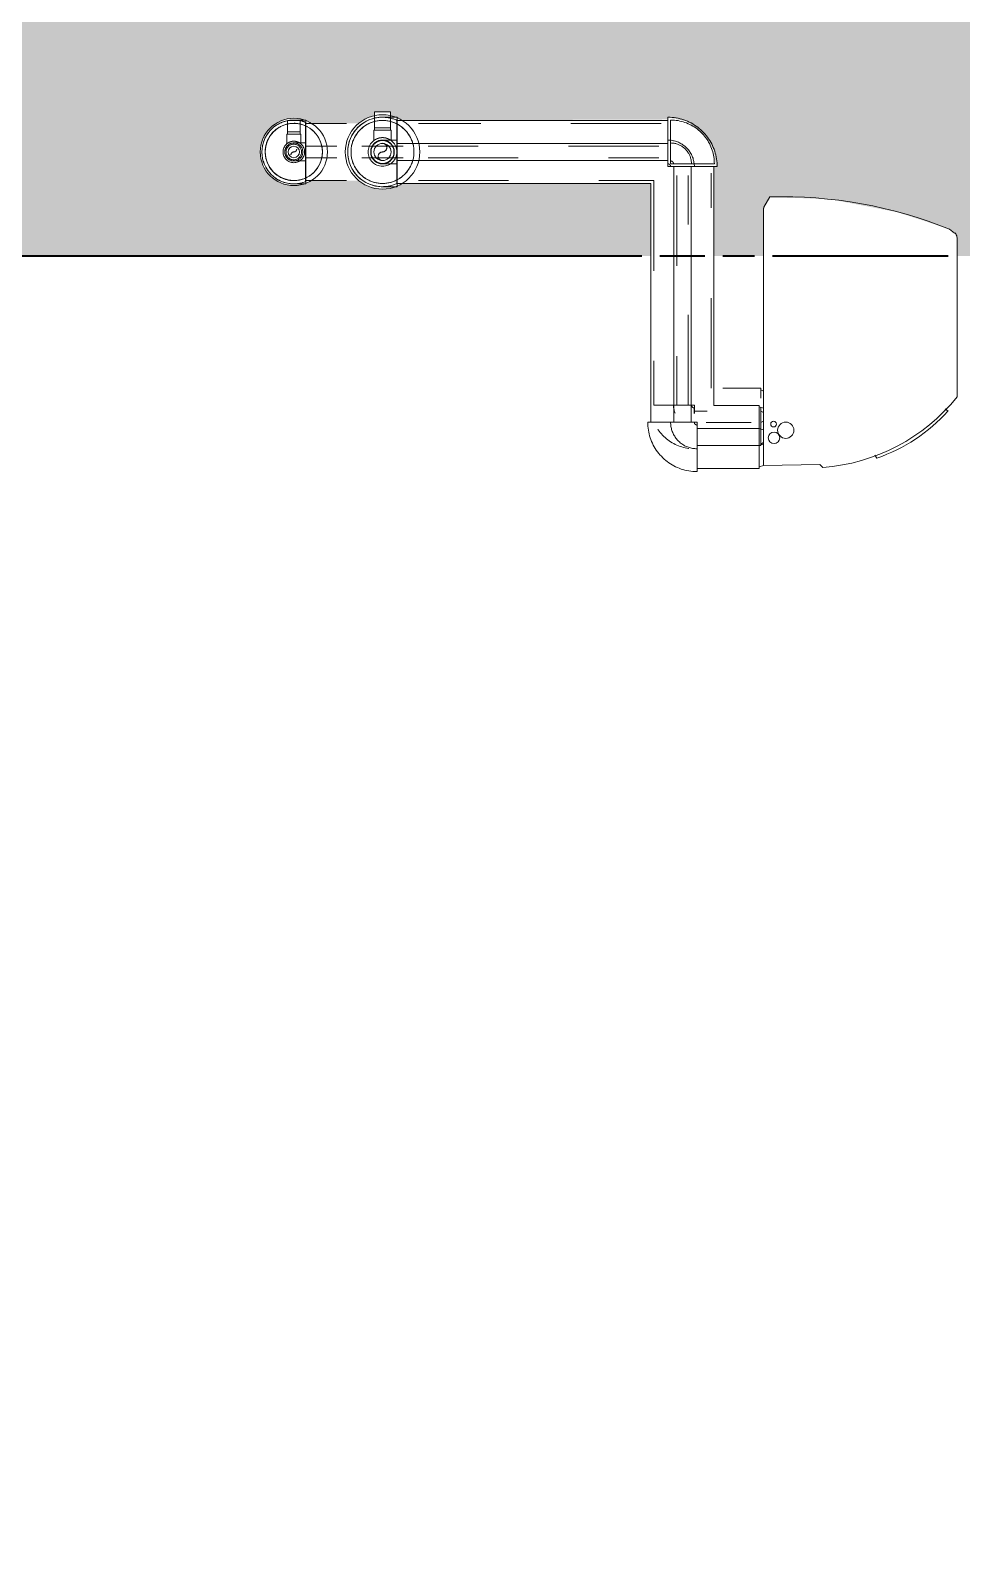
# Model space of a CAD drawing. Header units: metres. Extents: x 63 to 378, y -27 to 78.
# Drawn here: x 342.186 to 343.218, y 13.087 to 14.775 of the extents above; entities that cross this region are included whole.
import ezdxf

# ---------------------------------------------------------------- set-up
doc = ezdxf.new("R2010")
doc.units = ezdxf.units.M
doc.linetypes.add('HIDDEN JT', pattern=[0.0016, 0.001, -0.0006])
for name, color, linetype, lineweight in [('A-DETL', 7, 'HIDDEN JT', 9), ('M-EQPM', 7, 'Continuous', 18), ('P-PIPE', 7, 'Continuous', 18)]:
    doc.layers.add(name, color=color, linetype=linetype, lineweight=lineweight)
for name, color, linetype, lineweight, true_color in [('Estructura', 7, 'Continuous', 35, 0xff7fff), ('ET 3-SECRAMPA - 24 04 24_dwg', 7, 'Continuous', 9, 0x767676), ('HACHTCOLUMNA', 7, 'Continuous', 9, 0x999999)]:
    doc.layers.add(name, color=color, linetype=linetype, lineweight=lineweight, true_color=true_color)

# ---------------------------------------------------------------- blocks, each defined once
blk = doc.blocks.new('USA_IDU_RAC_QMD3_231005_SALIDA ATRAS - 18_000BTU_ 208-230V_ AR18CSDABWKNCV-2213265-SEC 12')
at = {"layer": 'M-EQPM'}
for p, q in [((14.5302, 14.5788), (14.5369, 14.5903)), ((14.5369, 14.5903), (14.5302, 14.5788)), ((14.5299, 14.5776), (14.5299, 14.5776)), ((14.5299, 14.5776), (14.5299, 14.2923)), ((14.7416, 14.5501), (14.736, 14.5544)), ((14.7443, 14.3685), (14.7443, 14.5449)), ((14.7343, 14.3526), (14.7313, 14.3553)), ((14.6532, 14.3038), (14.6553, 14.3004)), ((14.5299, 14.2923), (14.5921, 14.2933)), ((14.5944, 14.2911), (14.5921, 14.2933)), ((14.5921, 14.2933), (14.5944, 14.2911))]:
    blk.add_line(p, q, dxfattribs=at)
for centre, radius, start, end in [((14.5499, 14.0925), 0.4979, 68.0459, 91.4948), ((14.5322, 14.5776), 0.00226, 150, 180), ((14.5322, 14.5776), 0.00226, 150, 180), ((14.7377, 14.5449), 0.00661, 39.75, 53), ((14.7377, 14.5449), 0.00661, 0, 53), ((14.7377, 14.5449), 0.00661, 0, 39.75), ((14.5806, 14.4992), 0.2095, 274.077, 321.3795), ((14.5924, 14.4815), 0.1917, 289.1603, 317.7339), ((14.5414, 14.323), 0.00635, 0, 180), ((14.5409, 14.3383), 0.00317, 0, 180), ((14.5409, 14.3383), 0.00318, 180, 0), ((14.5544, 14.3314), 0.009, 0, 180), ((14.5544, 14.3314), 0.009, 180, 0), ((14.5414, 14.323), 0.00635, 180, 0), ((14.5983, 14.2949), 0.00545, 225, 239.5133)]:
    blk.add_arc(centre, radius, start, end, dxfattribs=at)
blk = doc.blocks.new('Transition - Generic - REFRIGERACION SPLIT-2306608-SEC 12')
at = {"layer": 'P-PIPE', "color": 1, "true_color": 0xff0000}
for p, q in [((14.5299, 14.3319), (14.5251, 14.3335)), ((14.5251, 14.3145), (14.5299, 14.3161))]:
    blk.add_line(p, q, dxfattribs=at)
blk = doc.blocks.new('Transition - Generic - REFRIGERACION SPLIT-V504-SEC 12')
at = {"layer": 'A-DETL', "color": 11, "true_color": 0xff8080}
for p, q in [((14.5299, 14.351), (14.5267, 14.3526)), ((14.5267, 14.3526), (14.5267, 14.3462)), ((14.5267, 14.3462), (14.5267, 14.3399)), ((14.5267, 14.3399), (14.5299, 14.3415))]:
    blk.add_line(p, q, dxfattribs=at)
blk = doc.blocks.new('Elbow - Welded - REFRIGERACION-V505-SEC 12')
at = {"layer": 'A-DETL', "color": 1, "true_color": 0xff0000, "flags": 128}
blk.add_lwpolyline([(14.4562, 14.3372), (14.4561, 14.3372), (14.456, 14.3372), (14.4558, 14.3372), (14.4557, 14.3372), (14.4556, 14.3372), (14.4555, 14.3372), (14.4553, 14.3373), (14.4552, 14.3373), (14.4551, 14.3374), (14.455, 14.3374), (14.4549, 14.3375), (14.4548, 14.3375), (14.4546, 14.3376), (14.4545, 14.3376), (14.4544, 14.3377), (14.4543, 14.3378), (14.4542, 14.3379), (14.4541, 14.3379), (14.454, 14.338), (14.4539, 14.3381), (14.4539, 14.3382), (14.4538, 14.3383), (14.4537, 14.3384), (14.4536, 14.3385), (14.4536, 14.3386), (14.4535, 14.3387), (14.4534, 14.3388), (14.4534, 14.3389), (14.4533, 14.3391), (14.4533, 14.3392), (14.4532, 14.3393), (14.4532, 14.3394), (14.4531, 14.3395), (14.4531, 14.3397), (14.4531, 14.3398), (14.4531, 14.3399), (14.4531, 14.34), (14.4531, 14.3402), (14.453, 14.3403), (14.453, 14.3403)], dxfattribs=at)
at = {"layer": 'P-PIPE', "color": 1, "true_color": 0xff0000, "flags": 128}
for points in [[(14.4268, 14.3403), (14.4268, 14.3392), (14.4269, 14.338), (14.427, 14.3368), (14.4271, 14.3356), (14.4273, 14.3345), (14.4276, 14.3333), (14.4279, 14.3322), (14.4283, 14.3311), (14.4286, 14.3299), (14.4291, 14.3289), (14.4296, 14.3278), (14.4301, 14.3267), (14.4307, 14.3257), (14.4313, 14.3247), (14.4319, 14.3237), (14.4326, 14.3227), (14.4333, 14.3218), (14.4341, 14.3209), (14.4349, 14.32), (14.4357, 14.3192), (14.4366, 14.3184), (14.4374, 14.3176), (14.4384, 14.3169), (14.4393, 14.3162), (14.4403, 14.3155), (14.4413, 14.3149), (14.4423, 14.3143), (14.4434, 14.3138), (14.4445, 14.3133), (14.4455, 14.3129), (14.4467, 14.3125), (14.4478, 14.3121), (14.4489, 14.3118), (14.4501, 14.3115), (14.4512, 14.3113), (14.4524, 14.3111), (14.4536, 14.311), (14.4547, 14.3109), (14.4559, 14.3109), (14.4562, 14.3109)], [(14.4562, 14.3372), (14.4561, 14.3372), (14.456, 14.3372), (14.4558, 14.3372), (14.4557, 14.3372), (14.4556, 14.3372), (14.4555, 14.3372), (14.4553, 14.3373), (14.4552, 14.3373), (14.4551, 14.3374), (14.455, 14.3374), (14.4549, 14.3375), (14.4548, 14.3375), (14.4546, 14.3376), (14.4545, 14.3376), (14.4544, 14.3377), (14.4543, 14.3378), (14.4542, 14.3379), (14.4541, 14.3379), (14.454, 14.338), (14.4539, 14.3381), (14.4539, 14.3382), (14.4538, 14.3383), (14.4537, 14.3384), (14.4536, 14.3385), (14.4536, 14.3386), (14.4535, 14.3387), (14.4534, 14.3388), (14.4534, 14.3389), (14.4533, 14.3391), (14.4533, 14.3392), (14.4532, 14.3393), (14.4532, 14.3394), (14.4531, 14.3395), (14.4531, 14.3397), (14.4531, 14.3398), (14.4531, 14.3399), (14.4531, 14.34), (14.4531, 14.3402), (14.453, 14.3403)]]:
    blk.add_lwpolyline(points, dxfattribs=at)
blk = doc.blocks.new('Elbow - Welded - REFRIGERACION-V506-SEC 12')
at = {"layer": 'A-DETL', "color": 11, "true_color": 0xff8080}
for p, q in [((14.4499, 14.3594), (14.4299, 14.3594)), ((14.4329, 14.3594), (14.4299, 14.3594)), ((14.4495, 14.3594), (14.4485, 14.3594)), ((14.453, 14.3499), (14.453, 14.3562)), ((14.453, 14.3549), (14.453, 14.3559))]:
    blk.add_line(p, q, dxfattribs=at)
at = {"layer": 'A-DETL', "color": 11, "true_color": 0xff8080, "flags": 128}
for points in [[(14.4299, 14.3594), (14.43, 14.3585), (14.43, 14.3575), (14.4301, 14.3566), (14.4302, 14.3557), (14.4303, 14.3551)], [(14.4304, 14.3546), (14.4306, 14.3539), (14.4308, 14.353), (14.4311, 14.3521), (14.4314, 14.3512), (14.4318, 14.3504), (14.4318, 14.3503)], [(14.453, 14.3562), (14.4529, 14.3562), (14.4528, 14.3562), (14.4527, 14.3562), (14.4525, 14.3562), (14.4524, 14.3563), (14.4523, 14.3563), (14.4522, 14.3563), (14.4521, 14.3564), (14.4519, 14.3564), (14.4518, 14.3565), (14.4517, 14.3565), (14.4516, 14.3566), (14.4515, 14.3566), (14.4514, 14.3567), (14.4513, 14.3568), (14.4512, 14.3568), (14.4511, 14.3569), (14.451, 14.357), (14.4509, 14.3571), (14.4508, 14.3572), (14.4507, 14.3573), (14.4506, 14.3574), (14.4505, 14.3575), (14.4504, 14.3576), (14.4504, 14.3577), (14.4503, 14.3578), (14.4502, 14.3579), (14.4502, 14.358), (14.4501, 14.3581), (14.4501, 14.3582), (14.45, 14.3583), (14.45, 14.3585), (14.45, 14.3586), (14.4499, 14.3587), (14.4499, 14.3588), (14.4499, 14.359), (14.4499, 14.3591), (14.4499, 14.3592), (14.4499, 14.3593), (14.4499, 14.3594)]]:
    blk.add_lwpolyline(points, dxfattribs=at)
blk = doc.blocks.new('ET 3-SECRAMPA - 24 04 24_dwg-2120318-SEC 12')
at = {"layer": 'HACHTCOLUMNA', "true_color": 0xf3f3f3}
h = blk.add_hatch(color=7, dxfattribs=at)
h.paths.add_polyline_path([(19.9011, 10.6221), (19.9011, 11.2221), (7.3011, 11.2221), (7.3011, 10.6221), (13.6011, 10.6221)])
h.paths.add_polyline_path([(8.4859, 14.6278), (8.4859, 14.6237), (8.4845, 14.624), (8.4857, 14.6283)])
h.paths.add_polyline_path([(8.6647, 14.6278), (8.6647, 14.6237), (8.6633, 14.624), (8.6646, 14.6283)])
h.paths.add_polyline_path([(19.9011, 14.5241), (19.9011, 15.1283), (7.3011, 15.1297), (7.3011, 14.5255), (8.4881, 14.5254), (8.4879, 14.624), (8.4854, 14.6312), (8.4844, 14.64), (8.4854, 14.6486), (8.4883, 14.6567), (8.4929, 14.664), (8.4991, 14.6702), (8.5068, 14.6749), (8.5144, 14.6776), (8.523, 14.6785), (8.5316, 14.6776), (8.5404, 14.6743), (8.547, 14.6701), (8.5531, 14.664), (8.5579, 14.6562), (8.5607, 14.6478), (8.5615, 14.64), (8.559, 14.627), (8.5579, 14.6237), (8.5579, 14.5254), (8.5787, 14.5254), (8.5787, 14.6269), (8.5775, 14.6272), (8.5757, 14.6335), (8.5751, 14.64), (8.5775, 14.6522), (8.5808, 14.6588), (8.586, 14.6652), (8.5884, 14.6677), (8.5951, 14.6719), (8.6072, 14.675), (8.6105, 14.6754), (8.6184, 14.6745), (8.63, 14.6692), (8.6357, 14.6645), (8.6381, 14.6621), (8.6435, 14.6522), (8.645, 14.6479), (8.6459, 14.64), (8.6448, 14.6318), (8.6422, 14.6269), (8.6422, 14.5254), (8.6669, 14.5254), (8.6668, 14.624), (8.6643, 14.6312), (8.6633, 14.64), (8.6643, 14.6486), (8.6671, 14.6567), (8.6717, 14.664), (8.6792, 14.671), (8.6857, 14.6749), (8.6933, 14.6776), (8.7019, 14.6785), (8.7104, 14.6776), (8.7193, 14.6743), (8.7284, 14.6676), (8.7321, 14.6639), (8.7368, 14.6562), (8.7395, 14.6478), (8.7404, 14.64), (8.7379, 14.627), (8.7368, 14.6237), (8.7368, 14.5254), (8.7451, 14.5254), (8.7451, 14.6269), (8.7439, 14.6272), (8.7421, 14.6335), (8.7415, 14.64), (8.7439, 14.6522), (8.7451, 14.6555), (8.7523, 14.6652), (8.7548, 14.6677), (8.7615, 14.6719), (8.769, 14.6745), (8.7777, 14.6753), (8.7847, 14.6745), (8.7924, 14.6717), (8.802, 14.6645), (8.8045, 14.6621), (8.8087, 14.6554), (8.8116, 14.6454), (8.8122, 14.64), (8.8108, 14.6306), (8.8086, 14.6269), (8.8086, 14.5254), (14.405, 14.5247), (14.405, 14.6051), (14.128, 14.6043), (14.118, 14.6001), (14.1074, 14.5987), (14.0933, 14.6015), (14.0853, 14.6053), (14.0797, 14.6082), (14.0278, 14.6077), (14.0188, 14.604), (14.0091, 14.6027), (13.9957, 14.6055), (13.9871, 14.6103), (13.9804, 14.6166), (13.9754, 14.6246), (13.9731, 14.6303), (13.9718, 14.64), (13.9746, 14.6534), (13.9794, 14.662), (13.9857, 14.6687), (13.9938, 14.6737), (13.9995, 14.676), (14.0091, 14.6773), (14.0219, 14.6747), (14.0316, 14.6717), (14.0815, 14.6717), (14.0899, 14.6771), (14.0986, 14.6813), (14.0986, 14.6844), (14.1161, 14.6844), (14.1161, 14.6801), (14.1212, 14.6785), (14.1291, 14.6749), (14.4236, 14.676), (14.4236, 14.6785), (14.4453, 14.6738), (14.4657, 14.6579), (14.4748, 14.6418), (14.4771, 14.6237), (14.4748, 14.6237), (14.4748, 14.5247), (14.5299, 14.5247), (14.5299, 14.5776), (14.5369, 14.5903), (14.6047, 14.5874), (14.6781, 14.5732), (14.736, 14.5544), (14.7416, 14.5501), (14.7443, 14.5449), (14.7443, 14.5247), (16.7511, 14.5244)])
h.paths.add_polyline_path([(8.5607, 14.6237), (8.5583, 14.624), (8.5608, 14.627), (8.5607, 14.6237)])
h.paths.add_polyline_path([(8.5135, 14.6065), (8.5135, 14.6076), (8.5106, 14.6073)])
h.paths.add_polyline_path([(8.6923, 14.6065), (8.6923, 14.6076), (8.6895, 14.6073)])
h.paths.add_polyline_path([(8.6041, 14.6089), (8.6038, 14.6101), (8.6038, 14.609)])
h.paths.add_polyline_path([(8.7705, 14.6089), (8.7701, 14.6101), (8.7701, 14.609)])
h.paths.add_polyline_path([(8.5406, 14.6099), (8.5461, 14.6138), (8.5445, 14.6138), (8.5408, 14.6101)])
h.paths.add_polyline_path([(8.7194, 14.6099), (8.725, 14.6138), (8.7234, 14.6138), (8.7196, 14.6101)])
h.paths.add_polyline_path([(8.793, 14.6128), (8.7988, 14.617), (8.7973, 14.617), (8.7935, 14.6133)])
h.paths.add_polyline_path([(8.6266, 14.6128), (8.6324, 14.617), (8.6309, 14.617), (8.6272, 14.6133)])
h.paths.add_polyline_path([(8.7395, 14.6237), (8.7371, 14.624), (8.7397, 14.6268), (8.7395, 14.6237)])
at = {"layer": 'Estructura', "color": 7, "true_color": 0xffd4ff}
for p, q in [((8.8186, 14.5254), (14.395, 14.5247)), ((14.415, 14.5247), (14.4648, 14.5247)), ((14.4848, 14.5247), (14.5199, 14.5247)), ((14.5399, 14.5247), (14.7343, 14.5247))]:
    blk.add_line(p, q, dxfattribs=at)
blk = doc.blocks.new('Ball_Valve-Brass-Standard_Port-WATTS-WBVS3-0_38_Thru_3_00_Inch-Soldered - 3_8_-2001148-SEC 12')
at = {"layer": 'A-DETL', "color": 11, "true_color": 0xff8080}
for p, q in [((14.0021, 14.6622), (14.0021, 14.6698)), ((14.0161, 14.6698), (14.0161, 14.6622)), ((14.0012, 14.6597), (14.0012, 14.649)), ((14.0023, 14.6597), (14.0012, 14.6597)), ((14.0021, 14.6597), (14.0021, 14.6622)), ((14.0161, 14.6622), (14.0021, 14.6622)), ((14.0161, 14.6597), (14.0021, 14.6597)), ((14.017, 14.6597), (14.0159, 14.6597)), ((14.0161, 14.6622), (14.0161, 14.6597)), ((14.017, 14.649), (14.017, 14.6597))]:
    blk.add_line(p, q, dxfattribs=at)
for radius, start, end in [(0.0119, 0, 180), (0.0119, 180, 0), (0.00861, 0, 180), (0.00861, 180, 0)]:
    blk.add_arc((14.0091, 14.64), radius, start, end, dxfattribs=at)
for points, knots in [([(14.0014, 14.649), (14.0014, 14.6491), (14.0014, 14.6491), (14.0015, 14.6492), (14.0017, 14.6493), (14.0019, 14.6495), (14.0021, 14.6497), (14.0022, 14.6497), (14.0023, 14.6498), (14.0024, 14.6498), (14.0025, 14.6499), (14.0027, 14.6501), (14.0031, 14.6503), (14.0034, 14.6505), (14.0038, 14.6507), (14.004, 14.6508), (14.0043, 14.6509), (14.0046, 14.651), (14.0051, 14.6512), (14.0057, 14.6514), (14.0064, 14.6516), (14.007, 14.6517), (14.0079, 14.6519), (14.0086, 14.6519), (14.0091, 14.6519)], [0.5555556, 0.5555556, 0.5555556, 0.5555556, 0.5694444, 0.5833333, 0.6111111, 0.6388889, 0.6527778, 0.6597222, 0.6666667, 0.6736111, 0.6805556, 0.6944444, 0.7222222, 0.75, 0.7638889, 0.7777778, 0.7916667, 0.8055556, 0.8333333, 0.8611111, 0.8888889, 0.9166667, 0.9444444, 1, 1, 1, 1]), ([(14.0091, 14.6519), (14.0096, 14.6519), (14.0103, 14.6519), (14.0112, 14.6517), (14.0119, 14.6516), (14.0125, 14.6514), (14.0131, 14.6512), (14.0136, 14.651), (14.0139, 14.6509), (14.0142, 14.6508), (14.0145, 14.6507), (14.0148, 14.6505), (14.0152, 14.6503), (14.0155, 14.6501), (14.0157, 14.6499), (14.0158, 14.6498), (14.0159, 14.6498), (14.016, 14.6497), (14.0161, 14.6497), (14.0163, 14.6495), (14.0165, 14.6493), (14.0167, 14.6492), (14.0168, 14.6491), (14.0168, 14.6491), (14.0169, 14.649)], [0, 0, 0, 0, 0.0555556, 0.0833333, 0.1111111, 0.1388889, 0.1666667, 0.1944444, 0.2083333, 0.2222222, 0.2361111, 0.25, 0.2777778, 0.3055556, 0.3194444, 0.3263889, 0.3333333, 0.3402778, 0.3472222, 0.3611111, 0.3888889, 0.4166667, 0.4305556, 0.4444444, 0.4444444, 0.4444444, 0.4444444])]:
    blk.add_open_spline(points, degree=3, knots=knots, dxfattribs=at)
at = {"layer": 'P-PIPE', "color": 11, "true_color": 0xff8080}
for p, q in [((14.0021, 14.6699), (14.0021, 14.6749)), ((14.0161, 14.6749), (14.0021, 14.6749)), ((14.0161, 14.6749), (14.0161, 14.6699))]:
    blk.add_line(p, q, dxfattribs=at)
blk = doc.blocks.new('Ball_Valve-Brass-Standard_Port-WATTS-WBVS3-0_38_Thru_3_00_Inch-Soldered - 5_8_-2319746-SEC 12')
at = {"layer": 'A-DETL', "color": 1, "true_color": 0xff0000}
for p, q in [((14.0986, 14.6669), (14.0986, 14.6725)), ((14.0986, 14.6642), (14.0986, 14.6669)), ((14.1161, 14.6669), (14.0986, 14.6669)), ((14.1161, 14.6725), (14.1161, 14.6669)), ((14.1161, 14.6669), (14.1161, 14.6642)), ((14.0978, 14.6642), (14.0978, 14.6527)), ((14.0982, 14.6642), (14.0978, 14.6642)), ((14.1161, 14.6642), (14.0986, 14.6642)), ((14.1169, 14.6642), (14.1166, 14.6642)), ((14.1169, 14.6527), (14.1169, 14.6642))]:
    blk.add_line(p, q, dxfattribs=at)
for radius, start, end in [(0.0159, 0, 180), (0.0127, 0, 180), (0.0159, 180, 0), (0.0127, 180, 0)]:
    blk.add_arc((14.1074, 14.64), radius, start, end, dxfattribs=at)
for points, knots in [([(14.098, 14.6528), (14.098, 14.6528), (14.0982, 14.6529), (14.0984, 14.6531), (14.0987, 14.6533), (14.0989, 14.6535), (14.0991, 14.6536), (14.0993, 14.6537), (14.0997, 14.6539), (14.1001, 14.6541), (14.1005, 14.6543), (14.1009, 14.6545), (14.1012, 14.6546), (14.1015, 14.6548), (14.102, 14.6549), (14.1025, 14.6551), (14.1033, 14.6554), (14.104, 14.6555), (14.1048, 14.6557), (14.1059, 14.6558), (14.1068, 14.6559), (14.1074, 14.6559)], [0.5555556, 0.5555556, 0.5555556, 0.5555556, 0.5833333, 0.6111111, 0.6388889, 0.6527778, 0.6666667, 0.6805556, 0.6944444, 0.7222222, 0.75, 0.7638889, 0.7777778, 0.7916667, 0.8055556, 0.8333333, 0.8611111, 0.8888889, 0.9166667, 0.9444444, 1, 1, 1, 1]), ([(14.1074, 14.6559), (14.1079, 14.6559), (14.1088, 14.6558), (14.1099, 14.6557), (14.1107, 14.6555), (14.1115, 14.6554), (14.1122, 14.6551), (14.1128, 14.6549), (14.1132, 14.6548), (14.1135, 14.6546), (14.1138, 14.6545), (14.1142, 14.6543), (14.1147, 14.6541), (14.1151, 14.6539), (14.1154, 14.6537), (14.1156, 14.6536), (14.1158, 14.6535), (14.116, 14.6533), (14.1163, 14.6531), (14.1166, 14.6529), (14.1167, 14.6528), (14.1167, 14.6528)], [0, 0, 0, 0, 0.0555556, 0.0833333, 0.1111111, 0.1388889, 0.1666667, 0.1944444, 0.2083333, 0.2222222, 0.2361111, 0.25, 0.2777778, 0.3055556, 0.3194444, 0.3333333, 0.3472222, 0.3611111, 0.3888889, 0.4166667, 0.4444444, 0.4444444, 0.4444444, 0.4444444])]:
    blk.add_open_spline(points, degree=3, knots=knots, dxfattribs=at)
at = {"layer": 'P-PIPE', "color": 1, "true_color": 0xff0000}
for p, q in [((14.0986, 14.6726), (14.0986, 14.6844)), ((14.1161, 14.6844), (14.0986, 14.6844)), ((14.1161, 14.6844), (14.1161, 14.6726))]:
    blk.add_line(p, q, dxfattribs=at)
blk = doc.blocks.new('Elbow - Welded - REFRIGERACION-V509-SEC 12')
at = {"layer": 'A-DETL', "color": 1, "true_color": 0xff0000, "flags": 128}
blk.add_lwpolyline([(8.6871, 17.1502), (8.6871, 17.15), (8.687, 17.1499), (8.687, 17.1498), (8.687, 17.1497), (8.687, 17.1495), (8.687, 17.1494), (8.6869, 17.1493), (8.6869, 17.1492), (8.6869, 17.1491), (8.6868, 17.1489), (8.6868, 17.1488), (8.6867, 17.1487), (8.6866, 17.1486), (8.6866, 17.1485), (8.6865, 17.1484), (8.6864, 17.1483), (8.6864, 17.1482), (8.6863, 17.1481), (8.6862, 17.148), (8.6861, 17.1479), (8.686, 17.1478), (8.6859, 17.1477), (8.6858, 17.1476), (8.6857, 17.1476), (8.6856, 17.1475), (8.6855, 17.1474), (8.6854, 17.1474), (8.6853, 17.1473), (8.6852, 17.1473), (8.685, 17.1472), (8.6849, 17.1472), (8.6848, 17.1471), (8.6847, 17.1471), (8.6845, 17.1471), (8.6844, 17.147), (8.6843, 17.147), (8.6842, 17.147), (8.684, 17.147), (8.6839, 17.147), (8.6839, 17.147)], dxfattribs=at)
at = {"layer": 'P-PIPE', "color": 1, "true_color": 0xff0000, "flags": 128}
for points in [[(8.6839, 17.1207), (8.6851, 17.1207), (8.6862, 17.1208), (8.6874, 17.1209), (8.6886, 17.1211), (8.6897, 17.1213), (8.6909, 17.1215), (8.692, 17.1219), (8.6932, 17.1222), (8.6943, 17.1226), (8.6954, 17.123), (8.6964, 17.1235), (8.6975, 17.124), (8.6985, 17.1246), (8.6995, 17.1252), (8.7005, 17.1258), (8.7015, 17.1265), (8.7024, 17.1273), (8.7033, 17.128), (8.7042, 17.1288), (8.705, 17.1296), (8.7058, 17.1305), (8.7066, 17.1314), (8.7073, 17.1323), (8.708, 17.1333), (8.7087, 17.1342), (8.7093, 17.1353), (8.7099, 17.1363), (8.7104, 17.1373), (8.7109, 17.1384), (8.7113, 17.1395), (8.7118, 17.1406), (8.7121, 17.1417), (8.7124, 17.1429), (8.7127, 17.144), (8.7129, 17.1452), (8.7131, 17.1463), (8.7132, 17.1475), (8.7133, 17.1487), (8.7134, 17.1499), (8.7134, 17.1502)], [(8.6871, 17.1502), (8.6871, 17.15), (8.687, 17.1499), (8.687, 17.1498), (8.687, 17.1497), (8.687, 17.1495), (8.687, 17.1494), (8.6869, 17.1493), (8.6869, 17.1492), (8.6869, 17.1491), (8.6868, 17.1489), (8.6868, 17.1488), (8.6867, 17.1487), (8.6866, 17.1486), (8.6866, 17.1485), (8.6865, 17.1484), (8.6864, 17.1483), (8.6864, 17.1482), (8.6863, 17.1481), (8.6862, 17.148), (8.6861, 17.1479), (8.686, 17.1478), (8.6859, 17.1477), (8.6858, 17.1476), (8.6857, 17.1476), (8.6856, 17.1475), (8.6855, 17.1474), (8.6854, 17.1474), (8.6853, 17.1473), (8.6852, 17.1473), (8.685, 17.1472), (8.6849, 17.1472), (8.6848, 17.1471), (8.6847, 17.1471), (8.6845, 17.1471), (8.6844, 17.147), (8.6843, 17.147), (8.6842, 17.147), (8.684, 17.147), (8.6839, 17.147)]]:
    blk.add_lwpolyline(points, dxfattribs=at)
blk = doc.blocks.new('Elbow - Welded - REFRIGERACION-V503-SEC 12')
at = {"layer": 'A-DETL', "color": 1, "true_color": 0xff0000}
for p, q in [((8.6887, 14.6237), (8.7019, 14.6237)), ((8.7019, 14.6237), (8.715, 14.6237))]:
    blk.add_line(p, q, dxfattribs=at)
at = {"layer": 'A-DETL', "color": 1, "true_color": 0xff0000, "flags": 128}
for points in [[(8.6887, 14.64), (8.6887, 14.6405), (8.6888, 14.6411), (8.6888, 14.6416), (8.6889, 14.6421), (8.689, 14.6426), (8.6891, 14.6431), (8.6892, 14.6436), (8.6894, 14.6441), (8.6896, 14.6446), (8.6897, 14.6451), (8.69, 14.6456), (8.6902, 14.6461), (8.6904, 14.6465), (8.6907, 14.647), (8.691, 14.6474), (8.6913, 14.6479), (8.6916, 14.6483), (8.692, 14.6487), (8.6923, 14.6491), (8.6927, 14.6494), (8.6931, 14.6498), (8.6935, 14.6501), (8.6939, 14.6505), (8.6943, 14.6508), (8.6948, 14.6511), (8.6952, 14.6513), (8.6957, 14.6516), (8.6961, 14.6518), (8.6966, 14.6521), (8.6971, 14.6523), (8.6976, 14.6524), (8.6981, 14.6526), (8.6986, 14.6527), (8.6991, 14.6529), (8.6996, 14.653), (8.7001, 14.653), (8.7007, 14.6531), (8.7012, 14.6531), (8.7017, 14.6531), (8.7019, 14.6531)], [(8.7019, 14.6531), (8.7024, 14.6531), (8.7029, 14.6531), (8.7034, 14.6531), (8.7039, 14.653), (8.7045, 14.6529), (8.705, 14.6528), (8.7055, 14.6526), (8.706, 14.6525), (8.7065, 14.6523), (8.707, 14.6521), (8.7075, 14.6519), (8.7079, 14.6517), (8.7084, 14.6514), (8.7088, 14.6511), (8.7093, 14.6509), (8.7097, 14.6505), (8.7101, 14.6502), (8.7105, 14.6499), (8.7109, 14.6495), (8.7113, 14.6492), (8.7116, 14.6488), (8.712, 14.6484), (8.7123, 14.648), (8.7126, 14.6475), (8.7129, 14.6471), (8.7132, 14.6467), (8.7135, 14.6462), (8.7137, 14.6457), (8.7139, 14.6452), (8.7141, 14.6448), (8.7143, 14.6443), (8.7144, 14.6438), (8.7146, 14.6433), (8.7147, 14.6428), (8.7148, 14.6422), (8.7149, 14.6417), (8.7149, 14.6412), (8.715, 14.6407), (8.715, 14.6401), (8.715, 14.64)], [(8.6887, 14.6237), (8.6887, 14.6243), (8.6887, 14.625), (8.6887, 14.6256), (8.6887, 14.6263), (8.6887, 14.6269), (8.6887, 14.6276), (8.6887, 14.6282), (8.6887, 14.6288), (8.6887, 14.6294), (8.6887, 14.63), (8.6887, 14.6306), (8.6887, 14.6312), (8.6887, 14.6318), (8.6887, 14.6323), (8.6887, 14.6329), (8.6887, 14.6334), (8.6887, 14.6339), (8.6887, 14.6344), (8.6887, 14.6349), (8.6887, 14.6354), (8.6887, 14.6358), (8.6887, 14.6363), (8.6887, 14.6367), (8.6887, 14.637), (8.6887, 14.6374), (8.6887, 14.6378), (8.6887, 14.6381), (8.6887, 14.6384), (8.6887, 14.6386), (8.6887, 14.6389), (8.6887, 14.6391), (8.6887, 14.6393), (8.6887, 14.6395), (8.6887, 14.6396), (8.6887, 14.6398), (8.6887, 14.6399), (8.6887, 14.6399), (8.6887, 14.64), (8.6887, 14.64)], [(8.715, 14.64), (8.715, 14.64), (8.715, 14.6399), (8.715, 14.6399), (8.715, 14.6398), (8.715, 14.6397), (8.715, 14.6395), (8.715, 14.6394), (8.715, 14.6392), (8.715, 14.639), (8.715, 14.6387), (8.715, 14.6384), (8.715, 14.6382), (8.715, 14.6378), (8.715, 14.6375), (8.715, 14.6371), (8.715, 14.6368), (8.715, 14.6364), (8.715, 14.6359), (8.715, 14.6355), (8.715, 14.635), (8.715, 14.6346), (8.715, 14.6341), (8.715, 14.6336), (8.715, 14.633), (8.715, 14.6325), (8.715, 14.6319), (8.715, 14.6314), (8.715, 14.6308), (8.715, 14.6302), (8.715, 14.6296), (8.715, 14.629), (8.715, 14.6284), (8.715, 14.6277), (8.715, 14.6271), (8.715, 14.6265), (8.715, 14.6258), (8.715, 14.6252), (8.715, 14.6245), (8.715, 14.6239), (8.715, 14.6237)]]:
    blk.add_lwpolyline(points, dxfattribs=at)
at = {"layer": 'A-DETL', "color": 1, "true_color": 0xff0000}
for start, end in [(90, 270), (270, 90)]:
    blk.add_arc((8.7019, 14.64), 0.0131, start, end, dxfattribs=at)
blk = doc.blocks.new('Elbow - Welded - REFRIGERACION-V510-SEC 12')
at = {"layer": 'A-DETL', "color": 11, "true_color": 0xff8080}
for p, q in [((14.0223, 14.64), (14.0223, 14.65)), ((14.0223, 14.63), (14.0223, 14.64))]:
    blk.add_line(p, q, dxfattribs=at)
at = {"layer": 'A-DETL', "color": 11, "true_color": 0xff8080, "flags": 128}
for points in [[(13.9991, 14.64), (13.9992, 14.6404), (13.9992, 14.6408), (13.9992, 14.6412), (13.9993, 14.6416), (13.9993, 14.642), (13.9994, 14.6424), (13.9995, 14.6428), (13.9997, 14.6431), (13.9998, 14.6435), (13.9999, 14.6439), (14.0001, 14.6442), (14.0003, 14.6446), (14.0005, 14.645), (14.0007, 14.6453), (14.0009, 14.6456), (14.0011, 14.646), (14.0014, 14.6463), (14.0016, 14.6466), (14.0019, 14.6469), (14.0022, 14.6472), (14.0025, 14.6474), (14.0028, 14.6477), (14.0031, 14.6479), (14.0034, 14.6482), (14.0037, 14.6484), (14.0041, 14.6486), (14.0044, 14.6488), (14.0048, 14.649), (14.0051, 14.6491), (14.0055, 14.6493), (14.0059, 14.6494), (14.0063, 14.6496), (14.0066, 14.6497), (14.007, 14.6498), (14.0074, 14.6498), (14.0078, 14.6499), (14.0082, 14.6499), (14.0086, 14.65), (14.009, 14.65), (14.0091, 14.65)], [(14.0091, 14.65), (14.0091, 14.65), (14.0092, 14.65), (14.0092, 14.65), (14.0093, 14.65), (14.0094, 14.65), (14.0095, 14.65), (14.0096, 14.65), (14.0098, 14.65), (14.01, 14.65), (14.0102, 14.65), (14.0104, 14.65), (14.0106, 14.65), (14.0109, 14.65), (14.0111, 14.65), (14.0114, 14.65), (14.0117, 14.65), (14.012, 14.65), (14.0124, 14.65), (14.0127, 14.65), (14.0131, 14.65), (14.0135, 14.65), (14.0139, 14.65), (14.0143, 14.65), (14.0147, 14.65), (14.0152, 14.65), (14.0156, 14.65), (14.0161, 14.65), (14.0165, 14.65), (14.017, 14.65), (14.0175, 14.65), (14.018, 14.65), (14.0185, 14.65), (14.019, 14.65), (14.0195, 14.65), (14.02, 14.65), (14.0205, 14.65), (14.0211, 14.65), (14.0216, 14.65), (14.0221, 14.65), (14.0223, 14.65)], [(14.0091, 14.63), (14.0087, 14.63), (14.0083, 14.6301), (14.0079, 14.6301), (14.0075, 14.6302), (14.0071, 14.6302), (14.0067, 14.6303), (14.0064, 14.6304), (14.006, 14.6305), (14.0056, 14.6307), (14.0052, 14.6308), (14.0049, 14.631), (14.0045, 14.6312), (14.0042, 14.6313), (14.0038, 14.6316), (14.0035, 14.6318), (14.0032, 14.632), (14.0028, 14.6322), (14.0025, 14.6325), (14.0022, 14.6328), (14.002, 14.6331), (14.0017, 14.6333), (14.0014, 14.6336), (14.0012, 14.634), (14.0009, 14.6343), (14.0007, 14.6346), (14.0005, 14.635), (14.0003, 14.6353), (14.0001, 14.6357), (14, 14.636), (13.9998, 14.6364), (13.9997, 14.6368), (13.9996, 14.6371), (13.9995, 14.6375), (13.9994, 14.6379), (13.9993, 14.6383), (13.9992, 14.6387), (13.9992, 14.6391), (13.9992, 14.6395), (13.9991, 14.6399), (13.9991, 14.64)], [(14.0223, 14.63), (14.0217, 14.63), (14.0212, 14.63), (14.0207, 14.63), (14.0202, 14.63), (14.0197, 14.63), (14.0191, 14.63), (14.0186, 14.63), (14.0181, 14.63), (14.0176, 14.63), (14.0171, 14.63), (14.0167, 14.63), (14.0162, 14.63), (14.0157, 14.63), (14.0153, 14.63), (14.0148, 14.63), (14.0144, 14.63), (14.014, 14.63), (14.0136, 14.63), (14.0132, 14.63), (14.0128, 14.63), (14.0125, 14.63), (14.0121, 14.63), (14.0118, 14.63), (14.0115, 14.63), (14.0112, 14.63), (14.0109, 14.63), (14.0107, 14.63), (14.0104, 14.63), (14.0102, 14.63), (14.01, 14.63), (14.0098, 14.63), (14.0097, 14.63), (14.0095, 14.63), (14.0094, 14.63), (14.0093, 14.63), (14.0092, 14.63), (14.0092, 14.63), (14.0091, 14.63), (14.0091, 14.63)]]:
    blk.add_lwpolyline(points, dxfattribs=at)
at = {"layer": 'A-DETL', "color": 11, "true_color": 0xff8080}
for start, end in [(0, 180), (180, 315), (315.4534, 0)]:
    blk.add_arc((14.0091, 14.64), 0.00997, start, end, dxfattribs=at)
blk = doc.blocks.new('Elbow - Welded - REFRIGERACION-V511-SEC 12')
at = {"layer": 'A-DETL', "color": 11, "true_color": 0xff8080}
for p, q in [((14.4268, 14.65), (14.4268, 14.6471)), ((14.4268, 14.65), (14.4268, 14.63)), ((14.4268, 14.6314), (14.4268, 14.6304)), ((14.4299, 14.6269), (14.4499, 14.6269)), ((14.4303, 14.6269), (14.4313, 14.6269)), ((14.447, 14.6269), (14.4499, 14.6269))]:
    blk.add_line(p, q, dxfattribs=at)
at = {"layer": 'A-DETL', "color": 11, "true_color": 0xff8080, "flags": 128}
for points in [[(14.4499, 14.6269), (14.4499, 14.6278), (14.4498, 14.6287), (14.4497, 14.6296), (14.4496, 14.6305), (14.4494, 14.6314), (14.4492, 14.6323), (14.449, 14.6332), (14.4487, 14.6341), (14.4484, 14.635), (14.448, 14.6359), (14.4477, 14.6367), (14.4473, 14.6375), (14.4468, 14.6383), (14.4463, 14.6391), (14.4458, 14.6399), (14.4453, 14.6407), (14.4447, 14.6414), (14.4441, 14.6421), (14.4435, 14.6428), (14.4429, 14.6434), (14.4422, 14.6441), (14.4415, 14.6447), (14.4408, 14.6452), (14.44, 14.6458), (14.4392, 14.6463), (14.4385, 14.6468), (14.4377, 14.6472), (14.4368, 14.6477), (14.436, 14.648), (14.4351, 14.6484), (14.4343, 14.6487), (14.4334, 14.649), (14.4325, 14.6492), (14.4316, 14.6495), (14.4307, 14.6496), (14.4298, 14.6498), (14.4289, 14.6499), (14.4279, 14.6499), (14.427, 14.65), (14.4268, 14.65)], [(14.4268, 14.63), (14.4269, 14.63), (14.427, 14.63), (14.4271, 14.63), (14.4273, 14.63), (14.4274, 14.63), (14.4275, 14.6299), (14.4276, 14.6299), (14.4278, 14.6299), (14.4279, 14.6298), (14.428, 14.6298), (14.4281, 14.6297), (14.4282, 14.6297), (14.4283, 14.6296), (14.4284, 14.6295), (14.4285, 14.6295), (14.4287, 14.6294), (14.4288, 14.6293), (14.4289, 14.6292), (14.4289, 14.6292), (14.429, 14.6291), (14.4291, 14.629), (14.4292, 14.6289), (14.4293, 14.6288), (14.4294, 14.6287), (14.4294, 14.6286), (14.4295, 14.6285), (14.4296, 14.6283), (14.4296, 14.6282), (14.4297, 14.6281), (14.4297, 14.628), (14.4298, 14.6279), (14.4298, 14.6278), (14.4298, 14.6276), (14.4299, 14.6275), (14.4299, 14.6274), (14.4299, 14.6273), (14.4299, 14.6271), (14.4299, 14.627), (14.4299, 14.6269), (14.4299, 14.6269)]]:
    blk.add_lwpolyline(points, dxfattribs=at)

msp = doc.modelspace()

# ---------------------------------------------------------------- linework, layer by layer
at = {"layer": 'A-DETL', "color": 11, "true_color": 0xff8080}
for p, q in [((342.4905, 14.607), (342.4905, 14.673)), ((342.4909, 14.673), (342.4906, 14.673)), ((342.4909, 14.6732), (342.4909, 14.6751)), ((342.4909, 14.6748), (342.4909, 14.6052)), ((342.4971, 14.6717), (342.4909, 14.6717)), ((342.4909, 14.6717), (342.4909, 14.6689)), ((342.4909, 14.6691), (342.4909, 14.6109)), ((342.8849, 14.6717), (342.6158, 14.6717)), ((342.8954, 14.6754), (342.8954, 14.6272)), ((342.5141, 14.6463), (342.4909, 14.6463)), ((342.4909, 14.6463), (342.4909, 14.6336)), ((342.4909, 14.6336), (342.5141, 14.6336)), ((342.5988, 14.6463), (342.5531, 14.6463)), ((342.5531, 14.6336), (342.5988, 14.6336)), ((342.8822, 14.6463), (342.6265, 14.6463)), ((342.6265, 14.6336), (342.8822, 14.6336)), ((342.8954, 14.6298), (342.8954, 14.6272)), ((342.8957, 14.6269), (342.9439, 14.6269)), ((342.9403, 14.378), (342.9403, 14.6164)), ((342.4893, 14.6046), (342.4891, 14.6046)), ((342.4906, 14.607), (342.4909, 14.607)), ((342.4909, 14.6111), (342.4909, 14.6082)), ((342.4909, 14.6082), (342.4969, 14.6082)), ((342.4909, 14.6049), (342.4909, 14.6068)), ((342.6158, 14.6082), (342.8768, 14.6082)), ((342.8768, 14.6082), (342.8768, 14.3594)), ((342.9022, 14.6137), (342.9022, 14.3594)), ((342.9149, 14.3594), (342.9149, 14.6138)), ((342.8768, 14.3594), (342.9217, 14.3594)), ((342.9149, 14.3594), (342.8834, 14.3594)), ((342.9213, 14.3594), (342.9022, 14.3594)), ((342.9217, 14.3594), (342.9217, 14.3498)), ((342.9217, 14.3498), (342.9217, 14.359)), ((342.9217, 14.3565), (342.9217, 14.359)), ((342.9359, 14.3526), (342.9217, 14.3526)), ((342.9217, 14.3526), (342.9217, 14.3498)), ((342.9953, 14.357), (342.9953, 14.3161)), ((342.9953, 14.3145), (342.9953, 14.3464)), ((342.9348, 14.3399), (342.9845, 14.3399)), ((342.9938, 14.3145), (342.9953, 14.3145)), ((342.9953, 14.3161), (342.9985, 14.3177)), ((342.9953, 14.3167), (342.9953, 14.3161))]:
    msp.add_line(p, q, dxfattribs=at)
at = {"layer": 'A-DETL', "color": 1, "true_color": 0xff0000}
for p, q in [((342.59, 14.6785), (342.5902, 14.6785)), ((342.5919, 14.6049), (342.5919, 14.6751)), ((342.5923, 14.6751), (342.5919, 14.6751)), ((342.5923, 14.6777), (342.5923, 14.6023)), ((342.5976, 14.6749), (342.5923, 14.6749)), ((342.5923, 14.6749), (342.5923, 14.6709)), ((342.5923, 14.6702), (342.5923, 14.6305)), ((342.6158, 14.6495), (342.5923, 14.6495)), ((342.5923, 14.6495), (342.5923, 14.6098)), ((342.5923, 14.6305), (342.6158, 14.6305)), ((342.8925, 14.6237), (342.8922, 14.6237)), ((342.5903, 14.6015), (342.59, 14.6015)), ((342.5919, 14.6049), (342.5923, 14.6049)), ((342.5923, 14.6091), (342.5923, 14.6051)), ((342.5923, 14.6051), (342.5976, 14.6051)), ((342.9245, 14.3403), (342.9248, 14.3403))]:
    msp.add_line(p, q, dxfattribs=at)
at = {"layer": 'A-DETL', "color": 11, "true_color": 0xff8080, "flags": 128}
for points in [[(342.4423, 14.64), (342.4424, 14.6414), (342.4425, 14.6428), (342.4426, 14.6442), (342.4428, 14.6456), (342.4431, 14.647), (342.4434, 14.6484), (342.4437, 14.6498), (342.4441, 14.6511), (342.4446, 14.6525), (342.4451, 14.6538), (342.4457, 14.6551), (342.4463, 14.6563), (342.447, 14.6576), (342.4478, 14.6588), (342.4485, 14.66), (342.4493, 14.6611), (342.4502, 14.6622), (342.4511, 14.6633), (342.4521, 14.6644), (342.4531, 14.6654), (342.4541, 14.6663), (342.4552, 14.6673), (342.4563, 14.6681), (342.4574, 14.669), (342.4586, 14.6698), (342.4598, 14.6705), (342.461, 14.6712), (342.4623, 14.6718), (342.4636, 14.6724), (342.4649, 14.673), (342.4662, 14.6735), (342.4676, 14.6739), (342.4689, 14.6743), (342.4703, 14.6746), (342.4717, 14.6749), (342.4718, 14.6749)], [(342.4725, 14.675), (342.4731, 14.6751), (342.4745, 14.6752), (342.4759, 14.6753), (342.4773, 14.6754), (342.4777, 14.6754)], [(342.4777, 14.6754), (342.4777, 14.6754), (342.4778, 14.6754), (342.4778, 14.6754), (342.4779, 14.6754), (342.478, 14.6754), (342.4781, 14.6754), (342.4782, 14.6754), (342.4784, 14.6754), (342.4786, 14.6754), (342.4788, 14.6754), (342.479, 14.6754), (342.4792, 14.6754), (342.4795, 14.6754), (342.4797, 14.6754), (342.48, 14.6754), (342.4803, 14.6754), (342.4806, 14.6754), (342.481, 14.6754), (342.4813, 14.6754), (342.4817, 14.6754), (342.4821, 14.6754), (342.4825, 14.6754), (342.4829, 14.6754), (342.4833, 14.6754), (342.4838, 14.6754), (342.4842, 14.6754), (342.4847, 14.6754), (342.4851, 14.6754), (342.4856, 14.6754), (342.4861, 14.6754), (342.4866, 14.6754), (342.4871, 14.6754), (342.4876, 14.6754), (342.4881, 14.6754), (342.4886, 14.6754), (342.4889, 14.6754)], [(342.9439, 14.6269), (342.9438, 14.6288), (342.9437, 14.6307), (342.9435, 14.6327), (342.9433, 14.6346), (342.9429, 14.6365), (342.9425, 14.6384), (342.942, 14.6403), (342.9414, 14.6421), (342.9408, 14.6439), (342.94, 14.6457), (342.9393, 14.6475), (342.9384, 14.6493), (342.9375, 14.651), (342.9365, 14.6526), (342.9354, 14.6542), (342.9343, 14.6558), (342.9331, 14.6574), (342.9318, 14.6588), (342.9305, 14.6603), (342.9292, 14.6617), (342.9277, 14.663), (342.9263, 14.6642), (342.9248, 14.6655), (342.9232, 14.6666), (342.9216, 14.6677), (342.9199, 14.6687), (342.9182, 14.6696), (342.9165, 14.6705), (342.9147, 14.6713), (342.9129, 14.6721), (342.9111, 14.6727), (342.9093, 14.6733), (342.9074, 14.6739), (342.9055, 14.6743), (342.9036, 14.6747), (342.9017, 14.675), (342.8998, 14.6752), (342.8978, 14.6753), (342.8959, 14.6754), (342.8954, 14.6754)], [(342.4777, 14.6046), (342.4763, 14.6047), (342.4749, 14.6047), (342.4735, 14.6049), (342.4721, 14.6051), (342.4707, 14.6053), (342.4693, 14.6056), (342.4679, 14.606), (342.4666, 14.6064), (342.4653, 14.6069), (342.4639, 14.6074), (342.4627, 14.608), (342.4614, 14.6086), (342.4601, 14.6093), (342.4589, 14.61), (342.4577, 14.6108), (342.4566, 14.6116), (342.4555, 14.6125), (342.4544, 14.6134), (342.4534, 14.6144), (342.4523, 14.6154), (342.4514, 14.6164), (342.4505, 14.6175), (342.4496, 14.6186), (342.4487, 14.6197), (342.448, 14.6209), (342.4472, 14.6221), (342.4465, 14.6233), (342.4459, 14.6246), (342.4453, 14.6259), (342.4448, 14.6272), (342.4443, 14.6285), (342.4438, 14.6299), (342.4435, 14.6312), (342.4431, 14.6326), (342.4429, 14.634), (342.4427, 14.6354), (342.4425, 14.6368), (342.4424, 14.6382), (342.4424, 14.6396), (342.4423, 14.64)], [(342.4889, 14.6046), (342.4888, 14.6046), (342.4883, 14.6046), (342.4877, 14.6046), (342.4872, 14.6046), (342.4867, 14.6046), (342.4862, 14.6046), (342.4857, 14.6046), (342.4853, 14.6046), (342.4848, 14.6046), (342.4843, 14.6046), (342.4839, 14.6046), (342.4834, 14.6046), (342.483, 14.6046), (342.4826, 14.6046), (342.4822, 14.6046), (342.4818, 14.6046), (342.4814, 14.6046), (342.4811, 14.6046), (342.4807, 14.6046), (342.4804, 14.6046), (342.4801, 14.6046), (342.4798, 14.6046), (342.4795, 14.6046), (342.4793, 14.6046), (342.479, 14.6046), (342.4788, 14.6046), (342.4786, 14.6046), (342.4784, 14.6046), (342.4783, 14.6046), (342.4781, 14.6046), (342.478, 14.6046), (342.4779, 14.6046), (342.4778, 14.6046), (342.4778, 14.6046), (342.4777, 14.6046), (342.4777, 14.6046)], [(342.8813, 14.3325), (342.8816, 14.332), (342.8827, 14.3304), (342.8839, 14.3289), (342.8852, 14.3274), (342.8865, 14.326), (342.8879, 14.3246), (342.8893, 14.3233), (342.8907, 14.322), (342.8923, 14.3208), (342.8938, 14.3196), (342.8954, 14.3186), (342.8971, 14.3175), (342.8988, 14.3166), (342.9005, 14.3157), (342.9023, 14.3149), (342.9041, 14.3142), (342.9059, 14.3135), (342.9077, 14.3129), (342.9096, 14.3124), (342.9115, 14.3119), (342.9134, 14.3116), (342.9153, 14.3113), (342.9155, 14.3113)]]:
    msp.add_lwpolyline(points, dxfattribs=at)
at = {"layer": 'A-DETL', "color": 1, "true_color": 0xff0000, "flags": 128}
for points in [[(342.5374, 14.64), (342.5375, 14.6415), (342.5375, 14.6431), (342.5377, 14.6446), (342.5379, 14.6461), (342.5382, 14.6477), (342.5385, 14.6492), (342.5389, 14.6507), (342.5394, 14.6521), (342.5399, 14.6536), (342.5405, 14.655), (342.5411, 14.6564), (342.5418, 14.6578), (342.5425, 14.6592), (342.5433, 14.6605), (342.5442, 14.6618), (342.5451, 14.663), (342.546, 14.6642), (342.547, 14.6654), (342.548, 14.6666), (342.5491, 14.6677), (342.5502, 14.6687), (342.5514, 14.6697), (342.5526, 14.6707), (342.5539, 14.6716), (342.5551, 14.6724), (342.5565, 14.6732), (342.5578, 14.674), (342.5592, 14.6747), (342.5606, 14.6753), (342.562, 14.6759), (342.5635, 14.6765), (342.5649, 14.6769), (342.5664, 14.6773), (342.5679, 14.6777), (342.5694, 14.678), (342.5709, 14.6782), (342.5725, 14.6784), (342.574, 14.6785), (342.5756, 14.6785), (342.576, 14.6785)], [(342.576, 14.6785), (342.576, 14.6785), (342.576, 14.6785), (342.5761, 14.6785), (342.5762, 14.6785), (342.5763, 14.6785), (342.5764, 14.6785), (342.5766, 14.6785), (342.5768, 14.6785), (342.577, 14.6785), (342.5773, 14.6785), (342.5775, 14.6785), (342.5778, 14.6785), (342.5781, 14.6785), (342.5785, 14.6785), (342.5788, 14.6785), (342.5792, 14.6785), (342.5796, 14.6785), (342.58, 14.6785), (342.5805, 14.6785), (342.5809, 14.6785), (342.5814, 14.6785), (342.5819, 14.6785), (342.5824, 14.6785), (342.5829, 14.6785), (342.5835, 14.6785), (342.584, 14.6785), (342.5846, 14.6785), (342.5852, 14.6785), (342.5858, 14.6785), (342.5864, 14.6785), (342.587, 14.6785), (342.5876, 14.6785), (342.5882, 14.6785), (342.5889, 14.6785), (342.5895, 14.6785), (342.5897, 14.6785)], [(342.576, 14.6015), (342.5744, 14.6015), (342.5729, 14.6016), (342.5714, 14.6017), (342.5698, 14.6019), (342.5683, 14.6022), (342.5668, 14.6026), (342.5653, 14.603), (342.5638, 14.6034), (342.5624, 14.6039), (342.561, 14.6045), (342.5596, 14.6051), (342.5582, 14.6058), (342.5568, 14.6065), (342.5555, 14.6073), (342.5542, 14.6082), (342.553, 14.6091), (342.5517, 14.61), (342.5506, 14.611), (342.5494, 14.6121), (342.5483, 14.6131), (342.5473, 14.6143), (342.5463, 14.6154), (342.5453, 14.6166), (342.5444, 14.6179), (342.5435, 14.6192), (342.5427, 14.6205), (342.542, 14.6218), (342.5413, 14.6232), (342.5406, 14.6246), (342.54, 14.626), (342.5395, 14.6275), (342.539, 14.6289), (342.5386, 14.6304), (342.5383, 14.6319), (342.538, 14.6334), (342.5378, 14.635), (342.5376, 14.6365), (342.5375, 14.638), (342.5374, 14.6396), (342.5374, 14.64)], [(342.5897, 14.6015), (342.589, 14.6015), (342.5884, 14.6015), (342.5878, 14.6015), (342.5872, 14.6015), (342.5865, 14.6015), (342.5859, 14.6015), (342.5853, 14.6015), (342.5848, 14.6015), (342.5842, 14.6015), (342.5836, 14.6015), (342.5831, 14.6015), (342.5825, 14.6015), (342.582, 14.6015), (342.5815, 14.6015), (342.581, 14.6015), (342.5806, 14.6015), (342.5801, 14.6015), (342.5797, 14.6015), (342.5793, 14.6015), (342.5789, 14.6015), (342.5786, 14.6015), (342.5782, 14.6015), (342.5779, 14.6015), (342.5776, 14.6015), (342.5773, 14.6015), (342.5771, 14.6015), (342.5769, 14.6015), (342.5767, 14.6015), (342.5765, 14.6015), (342.5763, 14.6015), (342.5762, 14.6015), (342.5761, 14.6015), (342.576, 14.6015), (342.576, 14.6015), (342.576, 14.6015)]]:
    msp.add_lwpolyline(points, dxfattribs=at)
at = {"layer": 'A-DETL', "color": 11, "true_color": 0xff8080}
for centre, radius, start, end in [((342.4777, 14.64), 0.0354, 97.185, 180), ((342.4777, 14.64), 0.0318, 120.6878, 149.3122), ((342.4777, 14.64), 0.0317, 90.6878, 119.3122), ((342.4777, 14.64), 0.0354, 90, 95.748), ((342.4777, 14.64), 0.0354, 83.0275, 90), ((342.4777, 14.64), 0.0318, 60.6878, 89.3122), ((342.4777, 14.64), 0.0354, 68.7544, 81.2844), ((342.4777, 14.64), 0.0317, 30.6878, 59.3122), ((342.4777, 14.64), 0.0318, 150.6878, 179.3122), ((342.4777, 14.64), 0.0317, 0.6878, 29.3122), ((342.4777, 14.64), 0.0354, 180, 270), ((342.4777, 14.64), 0.0317, 180.6878, 209.3122), ((342.4777, 14.6368), 0.00317, 90, 180), ((342.4777, 14.6432), 0.00317, 270, 0), ((342.4777, 14.64), 0.0317, 330.6878, 359.3122), ((342.4777, 14.64), 0.0318, 210.6878, 239.3122), ((342.4777, 14.64), 0.0317, 300.6878, 329.3122), ((342.8954, 14.6269), 0.000329, 0, 90), ((342.4777, 14.64), 0.0318, 240.6878, 269.3122), ((342.4777, 14.64), 0.0354, 270, 291.2456), ((342.4777, 14.64), 0.0317, 270.6878, 299.3122), ((342.9217, 14.3594), 0.000329, 180, 270)]:
    msp.add_arc(centre, radius, start, end, dxfattribs=at)
at = {"layer": 'A-DETL', "color": 1, "true_color": 0xff0000}
for centre, radius, start, end in [((342.576, 14.64), 0.0385, 90, 180), ((342.576, 14.64), 0.0349, 120.6253, 149.3747), ((342.576, 14.64), 0.0349, 90.6253, 119.3747), ((342.576, 14.64), 0.0385, 65.522, 90), ((342.576, 14.64), 0.0349, 60.6253, 89.3747), ((342.576, 14.64), 0.0349, 30.6253, 59.3747), ((342.576, 14.64), 0.0349, 150.6253, 179.3747), ((342.576, 14.64), 0.0349, 0.6253, 29.3747), ((342.576, 14.64), 0.0385, 180, 270), ((342.576, 14.64), 0.0349, 180.6253, 209.3747), ((342.576, 14.6352), 0.00476, 90, 270), ((342.576, 14.6448), 0.00476, 270, 90), ((342.576, 14.64), 0.0349, 330.6253, 359.3747), ((342.576, 14.64), 0.0349, 210.6253, 239.3747), ((342.576, 14.64), 0.0349, 300.6253, 329.3747), ((342.576, 14.64), 0.0349, 240.6253, 269.3747), ((342.576, 14.64), 0.0385, 270, 294.478), ((342.576, 14.64), 0.0349, 270.6253, 299.3747)]:
    msp.add_arc(centre, radius, start, end, dxfattribs=at)
at = {"layer": 'P-PIPE', "color": 11, "true_color": 0xff8080}
for p, q in [((342.4909, 14.6748), (342.4909, 14.6754)), ((342.5361, 14.6717), (342.4971, 14.6717)), ((342.5254, 14.6463), (342.5142, 14.6463)), ((342.5142, 14.6336), (342.5254, 14.6336)), ((342.4909, 14.6046), (342.4909, 14.6052)), ((342.4969, 14.6082), (342.5361, 14.6082)), ((342.9953, 14.378), (342.9534, 14.378)), ((342.9953, 14.3671), (342.9953, 14.378)), ((342.9985, 14.3748), (342.9953, 14.3764))]:
    msp.add_line(p, q, dxfattribs=at)
at = {"layer": 'P-PIPE', "color": 1, "true_color": 0xff0000}
for p, q in [((342.5923, 14.6777), (342.5923, 14.6785)), ((342.8922, 14.6749), (342.5977, 14.6749)), ((342.8922, 14.6785), (342.8922, 14.6237)), ((342.8922, 14.6495), (342.6158, 14.6495)), ((342.6158, 14.6305), (342.8922, 14.6305)), ((342.8925, 14.6237), (342.9471, 14.6237)), ((342.899, 14.6237), (342.899, 14.3403)), ((342.918, 14.3403), (342.918, 14.6237)), ((342.9434, 14.3589), (342.9434, 14.6237)), ((342.5923, 14.6015), (342.5923, 14.6023)), ((342.5977, 14.6051), (342.8736, 14.6051)), ((342.8736, 14.6051), (342.8736, 14.3403)), ((342.9937, 14.3589), (342.9434, 14.3589)), ((342.9937, 14.2891), (342.9937, 14.3589)), ((342.9985, 14.3558), (342.9937, 14.3573)), ((342.9245, 14.3403), (342.87, 14.3403)), ((342.9248, 14.2855), (342.9248, 14.3403)), ((342.9937, 14.3335), (342.9248, 14.3335)), ((342.9248, 14.3145), (342.9937, 14.3145)), ((342.9248, 14.2891), (342.9937, 14.2891)), ((342.9937, 14.2907), (342.9985, 14.2923))]:
    msp.add_line(p, q, dxfattribs=at)
at = {"layer": 'P-PIPE', "color": 11, "true_color": 0xff8080, "flags": 128}
for points in [[(342.4892, 14.6754), (342.4897, 14.6754), (342.4902, 14.6754), (342.4907, 14.6754), (342.4909, 14.6754)], [(342.4909, 14.6046), (342.4903, 14.6046), (342.4898, 14.6046), (342.4893, 14.6046)]]:
    msp.add_lwpolyline(points, dxfattribs=at)
at = {"layer": 'P-PIPE', "color": 1, "true_color": 0xff0000, "flags": 128}
for points in [[(342.5902, 14.6785), (342.5908, 14.6785), (342.5915, 14.6785), (342.5921, 14.6785), (342.5923, 14.6785)], [(342.9471, 14.6237), (342.947, 14.6259), (342.9469, 14.6281), (342.9467, 14.6302), (342.9464, 14.6324), (342.946, 14.6346), (342.9455, 14.6367), (342.9449, 14.6388), (342.9443, 14.6409), (342.9435, 14.643), (342.9427, 14.645), (342.9418, 14.647), (342.9409, 14.649), (342.9398, 14.6509), (342.9387, 14.6528), (342.9375, 14.6547), (342.9362, 14.6564), (342.9349, 14.6582), (342.9334, 14.6599), (342.932, 14.6615), (342.9304, 14.663), (342.9288, 14.6645), (342.9271, 14.666), (342.9254, 14.6673), (342.9237, 14.6686), (342.9218, 14.6698), (342.92, 14.671), (342.918, 14.6721), (342.9161, 14.6731), (342.9141, 14.674), (342.9121, 14.6748), (342.91, 14.6756), (342.9079, 14.6762), (342.9058, 14.6768), (342.9037, 14.6773), (342.9015, 14.6777), (342.8993, 14.6781), (342.8972, 14.6783), (342.895, 14.6785), (342.8928, 14.6785), (342.8922, 14.6785)], [(342.5923, 14.6015), (342.5916, 14.6015), (342.591, 14.6015), (342.5903, 14.6015)], [(342.87, 14.3403), (342.87, 14.3381), (342.8701, 14.3359), (342.8704, 14.3338), (342.8707, 14.3316), (342.8711, 14.3294), (342.8715, 14.3273), (342.8721, 14.3252), (342.8727, 14.3231), (342.8735, 14.321), (342.8743, 14.319), (342.8752, 14.317), (342.8762, 14.315), (342.8772, 14.3131), (342.8783, 14.3112), (342.8795, 14.3093), (342.8808, 14.3076), (342.8822, 14.3058), (342.8836, 14.3041), (342.8851, 14.3025), (342.8866, 14.301), (342.8882, 14.2995), (342.8899, 14.298), (342.8916, 14.2967), (342.8934, 14.2954), (342.8952, 14.2942), (342.8971, 14.293), (342.899, 14.2919), (342.9009, 14.2909), (342.9029, 14.29), (342.9049, 14.2892), (342.907, 14.2884), (342.9091, 14.2878), (342.9112, 14.2872), (342.9133, 14.2867), (342.9155, 14.2863), (342.9177, 14.2859), (342.9199, 14.2857), (342.922, 14.2855), (342.9242, 14.2855), (342.9248, 14.2855)]]:
    msp.add_lwpolyline(points, dxfattribs=at)
at = {"layer": 'P-PIPE', "color": 11, "true_color": 0xff8080}
for radius, start, end in [(0.0373, 90, 180), (0.0317, 90, 180), (0.0373, 0, 90), (0.0317, 360, 90), (0.0373, 180, 270), (0.0317, 180, 270), (0.00635, 0, 180), (0.00635, 180, 0), (0.0318, 270, 360), (0.0373, 270, 360)]:
    msp.add_arc((342.4777, 14.64), radius, start, end, dxfattribs=at)
at = {"layer": 'P-PIPE', "color": 1, "true_color": 0xff0000}
for centre, radius, start, end in [((342.576, 14.64), 0.0413, 90, 180), ((342.576, 14.64), 0.0349, 90, 180), ((342.576, 14.64), 0.0413, 0, 90), ((342.576, 14.64), 0.0349, 0, 90), ((342.576, 14.64), 0.0413, 180, 270), ((342.576, 14.64), 0.0349, 180, 270), ((342.576, 14.64), 0.00952, 0, 180), ((342.576, 14.64), 0.00952, 180, 0), ((342.576, 14.64), 0.0349, 270, 360), ((342.576, 14.64), 0.0413, 270, 0), ((342.8922, 14.6237), 0.00035, 0, 90), ((342.8922, 14.6237), 0.00035, 0, 45), ((342.9248, 14.3403), 0.00035, 180, 225), ((342.9248, 14.3403), 0.00035, 180, 270)]:
    msp.add_arc(centre, radius, start, end, dxfattribs=at)

# ---------------------------------------------------------------- block references
at = {"layer": 'A-DETL', "color": 1, "true_color": 0xff0000}
for name in ['Ball_Valve-Brass-Standard_Port-WATTS-WBVS3-0_38_Thru_3_00_Inch-Soldered - 5_8_-2319746-SEC 12', 'Elbow - Welded - REFRIGERACION-V505-SEC 12']:
    msp.add_blockref(name, (328.4686, 0), dxfattribs=at)
at = {"layer": 'A-DETL', "color": 11, "true_color": 0xff8080}
for name in ['Ball_Valve-Brass-Standard_Port-WATTS-WBVS3-0_38_Thru_3_00_Inch-Soldered - 3_8_-2001148-SEC 12', 'Elbow - Welded - REFRIGERACION-V510-SEC 12', 'Elbow - Welded - REFRIGERACION-V511-SEC 12', 'Elbow - Welded - REFRIGERACION-V506-SEC 12', 'Transition - Generic - REFRIGERACION SPLIT-V504-SEC 12']:
    msp.add_blockref(name, (328.4686, 0), dxfattribs=at)
at = {"layer": 'A-DETL', "color": 1, "true_color": 0xff0000, "rotation": 90}
for name, p in [('Elbow - Welded - REFRIGERACION-V503-SEC 12', (357.216, 5.9381)), ('Elbow - Welded - REFRIGERACION-V509-SEC 12', (360.0424, 5.9398))]:
    msp.add_blockref(name, p, dxfattribs=at)
at = {"layer": 'ET 3-SECRAMPA - 24 04 24_dwg', "color": 7, "true_color": 0xeeeeee}
msp.add_blockref('ET 3-SECRAMPA - 24 04 24_dwg-2120318-SEC 12', (328.4686, 0), dxfattribs=at)
at = {"layer": 'M-EQPM'}
msp.add_blockref('USA_IDU_RAC_QMD3_231005_SALIDA ATRAS - 18_000BTU_ 208-230V_ AR18CSDABWKNCV-2213265-SEC 12', (328.4686, 0), dxfattribs=at)
at = {"layer": 'P-PIPE', "color": 1, "true_color": 0xff0000}
msp.add_blockref('Transition - Generic - REFRIGERACION SPLIT-2306608-SEC 12', (328.4686, 0), dxfattribs=at)

doc.saveas('drawing.dxf')
